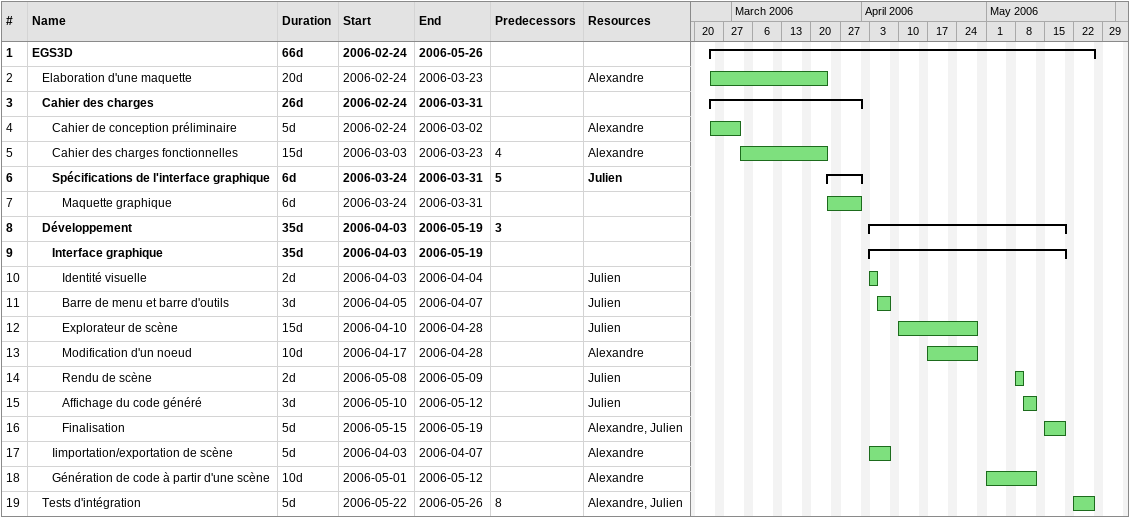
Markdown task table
| ID | Level | Task | Duration | Start | Finish | Predecessors | Resources |
|---|---|---|---|---|---|---|---|
| 1 | 1 | **EGS3D** | 66d | 2006-02-24 | 2006-05-26 |  |  |
| 2 | 2 | Elaboration d'une maquette | 20d | 2006-02-24 | 2006-03-23 |  | Alexandre |
| 3 | 2 | **Cahier des charges** | 26d | 2006-02-24 | 2006-03-31 |  |  |
| 4 | 3 | Cahier de conception préliminaire | 5d | 2006-02-24 | 2006-03-02 |  | Alexandre |
| 5 | 3 | Cahier des charges fonctionnelles | 15d | 2006-03-03 | 2006-03-23 | 4 | Alexandre |
| 6 | 3 | **Spécifications de l'interface graphique** | 6d | 2006-03-24 | 2006-03-31 | 5 | Julien |
| 7 | 4 | Maquette graphique | 6d | 2006-03-24 | 2006-03-31 |  |  |
| 8 | 2 | **Développement** | 35d | 2006-04-03 | 2006-05-19 | 3 |  |
| 9 | 3 | **Interface graphique** | 35d | 2006-04-03 | 2006-05-19 |  |  |
| 10 | 4 | Identité visuelle | 2d | 2006-04-03 | 2006-04-04 |  | Julien |
| 11 | 4 | Barre de menu et barre d'outils | 3d | 2006-04-05 | 2006-04-07 |  | Julien |
| 12 | 4 | Explorateur de scène | 15d | 2006-04-10 | 2006-04-28 |  | Julien |
| 13 | 4 | Modification d'un noeud | 10d | 2006-04-17 | 2006-04-28 |  | Alexandre |
| 14 | 4 | Rendu de scène | 2d | 2006-05-08 | 2006-05-09 |  | Julien |
| 15 | 4 | Affichage du code généré | 3d | 2006-05-10 | 2006-05-12 |  | Julien |
| 16 | 4 | Finalisation | 5d | 2006-05-15 | 2006-05-19 |  | Alexandre, Julien |
| 17 | 3 | Iimportation/exportation de scène | 5d | 2006-04-03 | 2006-04-07 |  | Alexandre |
| 18 | 3 | Génération de code à partir d'une scène | 10d | 2006-05-01 | 2006-05-12 |  | Alexandre |
| 19 | 2 | Tests d'intégration | 5d | 2006-05-22 | 2006-05-26 | 8 | Alexandre, Julien |
